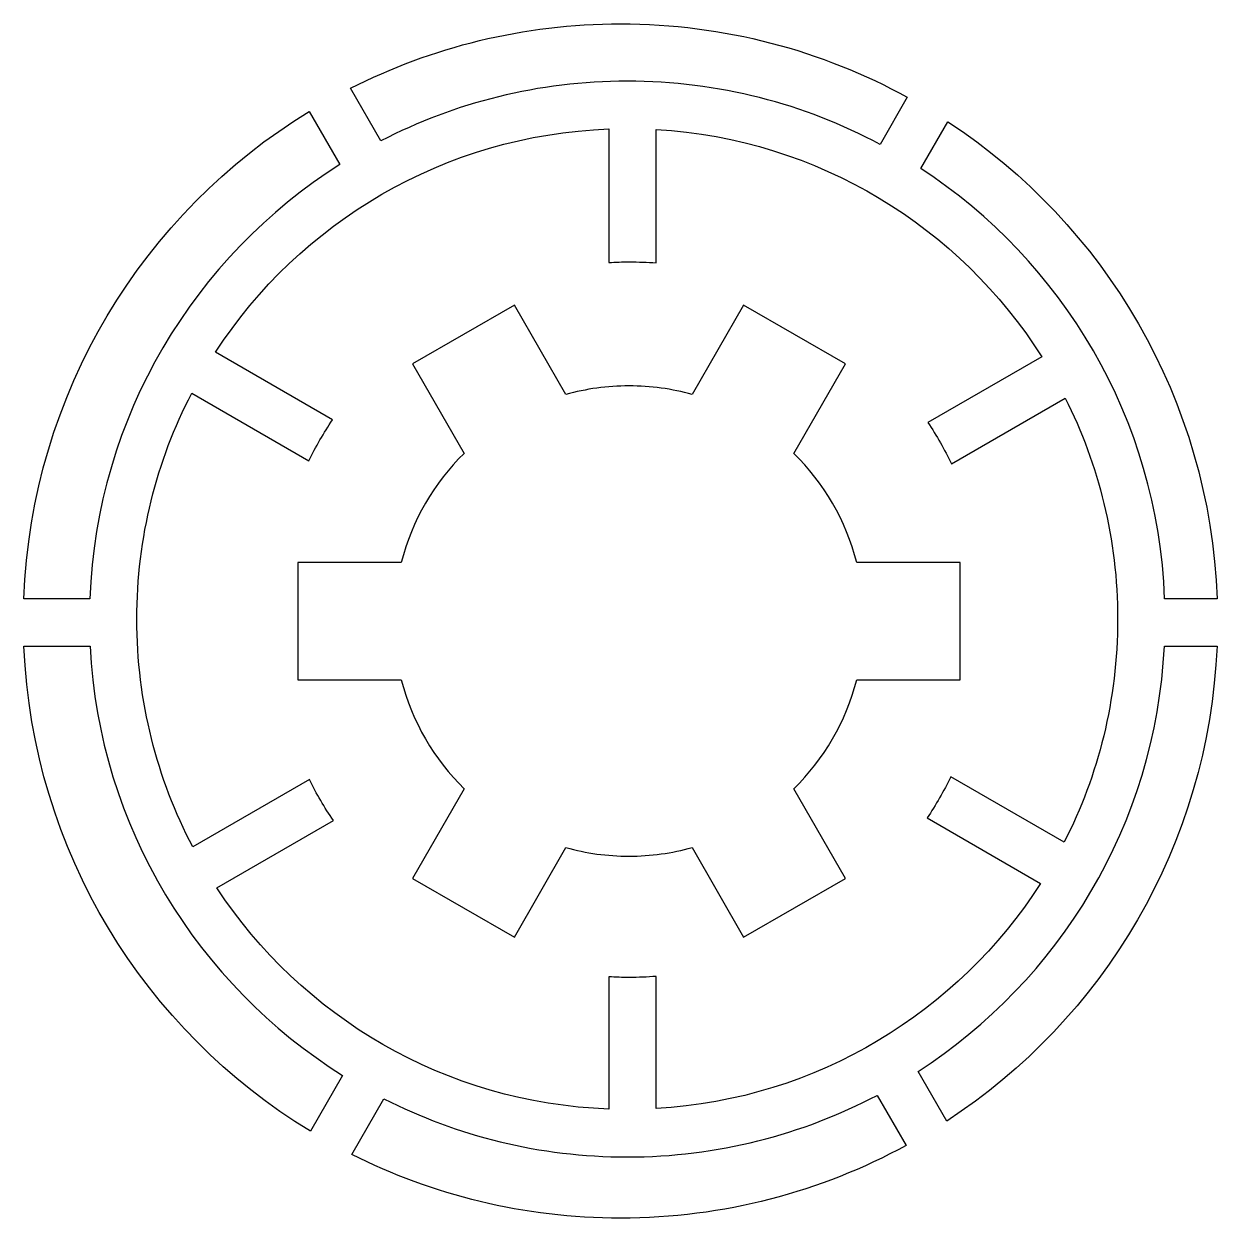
# Model space of a CAD drawing. Header units: centimetres. Extents: x -10 to 9.8, y -9.9 to 9.9.
import ezdxf

# ---------------------------------------------------------------- set-up
doc = ezdxf.new("R2010")
doc.units = ezdxf.units.CM
doc.header["$MEASUREMENT"] = 0
doc.layers.add('Layer 1', color=7, linetype='Continuous')

msp = doc.modelspace()

# ---------------------------------------------------------------- linework, layer by layer
at = {"layer": 'Layer 1'}
for points, knots in [([(-0.08763, 9.91538), (-1.70182, 9.91538), (-3.22577, 9.52946), (-4.57262, 8.84533), (-4.57262, 8.84533), (-4.57262, 8.84533), (-4.068, 7.97119), (-4.068, 7.97119), (-4.068, 7.97119), (-2.84159, 8.60527), (-1.45021, 8.96374), (0.02415, 8.96374), (0.02415, 8.96374), (1.54211, 8.96374), (2.97203, 8.5836), (4.22463, 7.91409), (4.22463, 7.91409), (4.22463, 7.91409), (4.67697, 8.69757), (4.67697, 8.69757), (4.67697, 8.69757), (3.26287, 9.47363), (1.63919, 9.91538), (-0.08767, 9.91538), (-0.08767, 9.91538), (-0.08767, 9.91538), (-0.08763, 9.91538), (-0.08763, 9.91538)], [0, 0, 0, 0, 0.125, 0.125, 0.125, 0.125, 0.25, 0.25, 0.25, 0.25, 0.375, 0.375, 0.375, 0.375, 0.5, 0.5, 0.5, 0.5, 0.625, 0.625, 0.625, 0.625, 0.75, 0.75, 0.75, 0.75, 1, 1, 1, 1]), ([(-5.26062, 8.46075), (-8.00812, 6.77766), (-9.87236, 3.7944), (-9.99794, 0.36699), (-9.99794, 0.36699), (-9.99794, 0.36699), (-8.90284, 0.36699), (-8.90284, 0.36699), (-8.90284, 0.36699), (-8.78975, 3.40047), (-7.16054, 6.04997), (-4.7514, 7.57864), (-4.7514, 7.57864), (-4.7514, 7.57864), (-5.26062, 8.46071), (-5.26062, 8.46071), (-5.26062, 8.46071), (-5.26062, 8.46071), (-5.26062, 8.46075), (-5.26062, 8.46075)], [0, 0, 0, 0, 0.16666667, 0.16666667, 0.16666667, 0.16666667, 0.33333333, 0.33333333, 0.33333333, 0.33333333, 0.5, 0.5, 0.5, 0.5, 0.66666667, 0.66666667, 0.66666667, 0.66666667, 1, 1, 1, 1]), ([(-0.28219, 8.16945), (-3.02315, 8.06842), (-5.41521, 6.61755), (-6.81434, 4.46061), (-6.81434, 4.46061), (-6.81434, 4.46061), (-4.87014, 3.33818), (-4.87014, 3.33818), (-4.87014, 3.33818), (-5.01667, 3.12089), (-5.14895, 2.89322), (-5.26622, 2.65683), (-5.26622, 2.65683), (-5.26622, 2.65683), (-7.21072, 3.77939), (-7.21072, 3.77939), (-7.21072, 3.77939), (-7.79264, 2.6573), (-8.12167, 1.38239), (-8.12167, 0.02956), (-8.12167, 0.02956), (-8.12167, -1.33744), (-7.78559, -2.62483), (-7.1922, -3.75544), (-7.1922, -3.75544), (-7.1922, -3.75544), (-5.25597, -2.63757), (-5.25597, -2.63757), (-5.25597, -2.63757), (-5.13782, -2.87346), (-5.00456, -3.10057), (-4.85719, -3.31732), (-4.85719, -3.31732), (-4.85719, -3.31732), (-6.79242, -4.43464), (-6.79242, -4.43464), (-6.79242, -4.43464), (-5.39034, -6.5731), (-3.0089, -8.00956), (-0.28198, -8.11008), (-0.28198, -8.11008), (-0.28198, -8.11008), (-0.28198, -5.91258), (-0.28198, -5.91258), (-0.28198, -5.91258), (-0.16876, -5.91899), (-0.05469, -5.92262), (0.06009, -5.92262), (0.06009, -5.92262), (0.21021, -5.92262), (0.35885, -5.91701), (0.50614, -5.90609), (0.50614, -5.90609), (0.50614, -5.90609), (0.50614, -8.10178), (0.50614, -8.10178), (0.50614, -8.10178), (3.19064, -7.94567), (5.52358, -6.49404), (6.88932, -4.36123), (6.88932, -4.36123), (6.88932, -4.36123), (5.00644, -3.27414), (5.00644, -3.27414), (5.00644, -3.27414), (5.15192, -3.05613), (5.28327, -2.828), (5.39936, -2.59102), (5.39936, -2.59102), (5.39936, -2.59102), (7.28174, -3.67769), (7.28174, -3.67769), (7.28174, -3.67769), (7.84995, -2.56614), (8.17039, -1.30616), (8.17039, 0.02951), (8.17039, 0.02951), (8.17039, 1.35105), (7.85637, 2.59826), (7.29937, 3.7012), (7.29937, 3.7012), (7.29937, 3.7012), (5.4094, 2.6101), (5.4094, 2.6101), (5.4094, 2.6101), (5.29428, 2.84759), (5.16356, 3.07606), (5.01892, 3.29461), (5.01892, 3.29461), (5.01892, 3.29461), (6.91045, 4.38663), (6.91045, 4.38663), (6.91045, 4.38663), (5.54775, 6.53787), (3.20473, 8.00422), (0.50611, 8.16117), (0.50611, 8.16117), (0.50611, 8.16117), (0.50611, 5.9455), (0.50611, 5.9455), (0.50611, 5.9455), (0.35886, 5.95646), (0.21018, 5.96216), (0.06014, 5.96216), (0.06014, 5.96216), (-0.05473, 5.96216), (-0.16875, 5.95858), (-0.28197, 5.95212), (-0.28197, 5.95212), (-0.28197, 5.95212), (-0.28198, 8.16945), (-0.28198, 8.16945), (-0.28198, 8.16945), (-0.28198, 8.16945), (-0.28219, 8.16945), (-0.28219, 8.16945)], [0, 0, 0, 0, 0.03333333, 0.03333333, 0.03333333, 0.03333333, 0.06666667, 0.06666667, 0.06666667, 0.06666667, 0.1, 0.1, 0.1, 0.1, 0.13333333, 0.13333333, 0.13333333, 0.13333333, 0.16666667, 0.16666667, 0.16666667, 0.16666667, 0.2, 0.2, 0.2, 0.2, 0.23333333, 0.23333333, 0.23333333, 0.23333333, 0.26666667, 0.26666667, 0.26666667, 0.26666667, 0.3, 0.3, 0.3, 0.3, 0.33333333, 0.33333333, 0.33333333, 0.33333333, 0.36666667, 0.36666667, 0.36666667, 0.36666667, 0.4, 0.4, 0.4, 0.4, 0.43333333, 0.43333333, 0.43333333, 0.43333333, 0.46666667, 0.46666667, 0.46666667, 0.46666667, 0.5, 0.5, 0.5, 0.5, 0.53333333, 0.53333333, 0.53333333, 0.53333333, 0.56666667, 0.56666667, 0.56666667, 0.56666667, 0.6, 0.6, 0.6, 0.6, 0.63333333, 0.63333333, 0.63333333, 0.63333333, 0.66666667, 0.66666667, 0.66666667, 0.66666667, 0.7, 0.7, 0.7, 0.7, 0.73333333, 0.73333333, 0.73333333, 0.73333333, 0.76666667, 0.76666667, 0.76666667, 0.76666667, 0.8, 0.8, 0.8, 0.8, 0.83333333, 0.83333333, 0.83333333, 0.83333333, 0.86666667, 0.86666667, 0.86666667, 0.86666667, 0.9, 0.9, 0.9, 0.9, 0.93333333, 0.93333333, 0.93333333, 0.93333333, 1, 1, 1, 1]), ([(5.3523, 8.2909), (5.3523, 8.2909), (4.90271, 7.51218), (4.90271, 7.51218), (4.90271, 7.51218), (7.25526, 5.97389), (8.83993, 3.35703), (8.95126, 0.36694), (8.95126, 0.36694), (8.95126, 0.36694), (9.82286, 0.36695), (9.82286, 0.36695), (9.82286, 0.36695), (9.70142, 3.6822), (7.95313, 6.58154), (5.3523, 8.29094), (5.3523, 8.29094), (5.3523, 8.29094), (5.3523, 8.2909), (5.3523, 8.2909)], [0, 0, 0, 0, 0.16666667, 0.16666667, 0.16666667, 0.16666667, 0.33333333, 0.33333333, 0.33333333, 0.33333333, 0.5, 0.5, 0.5, 0.5, 0.66666667, 0.66666667, 0.66666667, 0.66666667, 1, 1, 1, 1]), ([(-1.84987, 5.24207), (-1.84987, 5.24207), (-0.99487, 3.76008), (-0.99487, 3.76008), (-0.99487, 3.76008), (-0.66115, 3.85285), (-0.30951, 3.90273), (0.05372, 3.90273), (0.05372, 3.90273), (0.41733, 3.90273), (0.76931, 3.8528), (1.10328, 3.75986), (1.10328, 3.75986), (1.10328, 3.75986), (1.95836, 5.24206), (1.95836, 5.24206), (1.95836, 5.24206), (1.95836, 5.24206), (3.65098, 4.26891), (3.65098, 4.26891), (3.65098, 4.26891), (3.65098, 4.26891), (2.79265, 2.7811), (2.79265, 2.7811), (2.79265, 2.7811), (3.29124, 2.29069), (3.65878, 1.66744), (3.83778, 0.96851), (3.83778, 0.96851), (3.83778, 0.96851), (5.55496, 0.96851), (5.55496, 0.96851), (5.55496, 0.96851), (5.55496, 0.96851), (5.55496, -0.97779), (5.55496, -0.97779), (5.55496, -0.97779), (5.55496, -0.97779), (3.83703, -0.97779), (3.83703, -0.97779), (3.83703, -0.97779), (3.65769, -1.67609), (3.28994, -2.29858), (2.79148, -2.78848), (2.79148, -2.78848), (2.79148, -2.78848), (3.65099, -4.27827), (3.65099, -4.27827), (3.65099, -4.27827), (3.65099, -4.27827), (1.95837, -5.25138), (1.95837, -5.25138), (1.95837, -5.25138), (1.95837, -5.25138), (1.10173, -3.76652), (1.10173, -3.76652), (1.10173, -3.76652), (0.76818, -3.85921), (0.41684, -3.90905), (0.05377, -3.90905), (0.05377, -3.90905), (-0.30887, -3.90905), (-0.66001, -3.85929), (-0.99326, -3.76678), (-0.99326, -3.76678), (-0.99326, -3.76678), (-1.84978, -5.25139), (-1.84978, -5.25139), (-1.84978, -5.25139), (-1.84978, -5.25139), (-3.54223, -4.27824), (-3.54223, -4.27824), (-3.54223, -4.27824), (-3.54223, -4.27824), (-2.68327, -2.7892), (-2.68327, -2.7892), (-2.68327, -2.7892), (-3.18203, -2.29921), (-3.54999, -1.67639), (-3.72946, -0.97779), (-3.72946, -0.97779), (-3.72946, -0.97779), (-5.44641, -0.97779), (-5.44641, -0.97779), (-5.44641, -0.97779), (-5.44641, -0.97779), (-5.44641, 0.96847), (-5.44641, 0.96847), (-5.44641, 0.96847), (-5.44641, 0.96847), (-3.73031, 0.96847), (-3.73031, 0.96847), (-3.73031, 0.96847), (-3.55126, 1.66774), (-3.18352, 2.29128), (-2.68454, 2.78195), (-2.68454, 2.78195), (-2.68454, 2.78195), (-3.54236, 4.26896), (-3.54236, 4.26896), (-3.54236, 4.26896), (-3.54236, 4.26896), (-1.84986, 5.24211), (-1.84986, 5.24211), (-1.84986, 5.24211), (-1.84986, 5.24211), (-1.84987, 5.24207), (-1.84987, 5.24207)], [0, 0, 0, 0, 0.03571429, 0.03571429, 0.03571429, 0.03571429, 0.07142857, 0.07142857, 0.07142857, 0.07142857, 0.10714286, 0.10714286, 0.10714286, 0.10714286, 0.14285714, 0.14285714, 0.14285714, 0.14285714, 0.17857143, 0.17857143, 0.17857143, 0.17857143, 0.21428571, 0.21428571, 0.21428571, 0.21428571, 0.25, 0.25, 0.25, 0.25, 0.28571429, 0.28571429, 0.28571429, 0.28571429, 0.32142857, 0.32142857, 0.32142857, 0.32142857, 0.35714286, 0.35714286, 0.35714286, 0.35714286, 0.39285714, 0.39285714, 0.39285714, 0.39285714, 0.42857143, 0.42857143, 0.42857143, 0.42857143, 0.46428571, 0.46428571, 0.46428571, 0.46428571, 0.5, 0.5, 0.5, 0.5, 0.53571429, 0.53571429, 0.53571429, 0.53571429, 0.57142857, 0.57142857, 0.57142857, 0.57142857, 0.60714286, 0.60714286, 0.60714286, 0.60714286, 0.64285714, 0.64285714, 0.64285714, 0.64285714, 0.67857143, 0.67857143, 0.67857143, 0.67857143, 0.71428571, 0.71428571, 0.71428571, 0.71428571, 0.75, 0.75, 0.75, 0.75, 0.78571429, 0.78571429, 0.78571429, 0.78571429, 0.82142857, 0.82142857, 0.82142857, 0.82142857, 0.85714286, 0.85714286, 0.85714286, 0.85714286, 0.89285714, 0.89285714, 0.89285714, 0.89285714, 0.92857143, 0.92857143, 0.92857143, 0.92857143, 1, 1, 1, 1]), ([(-9.99609, -0.42109), (-9.85419, -3.83661), (-7.98565, -6.80616), (-5.23967, -8.47876), (-5.23967, -8.47876), (-5.23967, -8.47876), (-4.70308, -7.54938), (-4.70308, -7.54938), (-4.70308, -7.54938), (-7.10855, -6.04457), (-8.74867, -3.42729), (-8.89846, -0.42105), (-8.89846, -0.42105), (-8.89846, -0.42105), (-9.99609, -0.42105), (-9.99609, -0.42105), (-9.99609, -0.42105), (-9.99609, -0.42105), (-9.99609, -0.42109), (-9.99609, -0.42109)], [0, 0, 0, 0, 0.16666667, 0.16666667, 0.16666667, 0.16666667, 0.33333333, 0.33333333, 0.33333333, 0.33333333, 0.5, 0.5, 0.5, 0.5, 0.66666667, 0.66666667, 0.66666667, 0.66666667, 1, 1, 1, 1]), ([(8.94703, -0.42109), (8.79944, -3.38411), (7.20423, -5.96955), (4.85522, -7.48422), (4.85522, -7.48422), (4.85522, -7.48422), (5.33172, -8.30953), (5.33172, -8.30953), (5.33172, -8.30953), (7.93095, -6.61038), (9.68371, -3.72457), (9.82092, -0.42113), (9.82092, -0.42113), (9.82092, -0.42113), (8.94695, -0.42113), (8.94695, -0.42113), (8.94695, -0.42113), (8.94695, -0.42113), (8.94703, -0.42109), (8.94703, -0.42109)], [0, 0, 0, 0, 0.16666667, 0.16666667, 0.16666667, 0.16666667, 0.33333333, 0.33333333, 0.33333333, 0.33333333, 0.5, 0.5, 0.5, 0.5, 0.66666667, 0.66666667, 0.66666667, 0.66666667, 1, 1, 1, 1]), ([(4.17446, -7.88124), (2.93388, -8.53421), (1.52197, -8.9044), (0.02429, -8.9044), (0.02429, -8.9044), (-1.42983, -8.9044), (-2.80328, -8.55567), (-4.01734, -7.93783), (-4.01734, -7.93783), (-4.01734, -7.93783), (-4.5506, -8.86131), (-4.5506, -8.86131), (-4.5506, -8.86131), (-3.20907, -9.53853), (-1.69305, -9.9204), (-0.08763, -9.9204), (-0.08763, -9.9204), (1.63055, -9.9204), (3.24659, -9.48329), (4.65559, -8.71456), (4.65559, -8.71456), (4.65559, -8.71456), (4.17445, -7.88124), (4.17445, -7.88124), (4.17445, -7.88124), (4.17445, -7.88124), (4.17446, -7.88124), (4.17446, -7.88124)], [0, 0, 0, 0, 0.125, 0.125, 0.125, 0.125, 0.25, 0.25, 0.25, 0.25, 0.375, 0.375, 0.375, 0.375, 0.5, 0.5, 0.5, 0.5, 0.625, 0.625, 0.625, 0.625, 0.75, 0.75, 0.75, 0.75, 1, 1, 1, 1])]:
    msp.add_open_spline(points, degree=3, knots=knots, dxfattribs=at)

doc.saveas('drawing.dxf')
